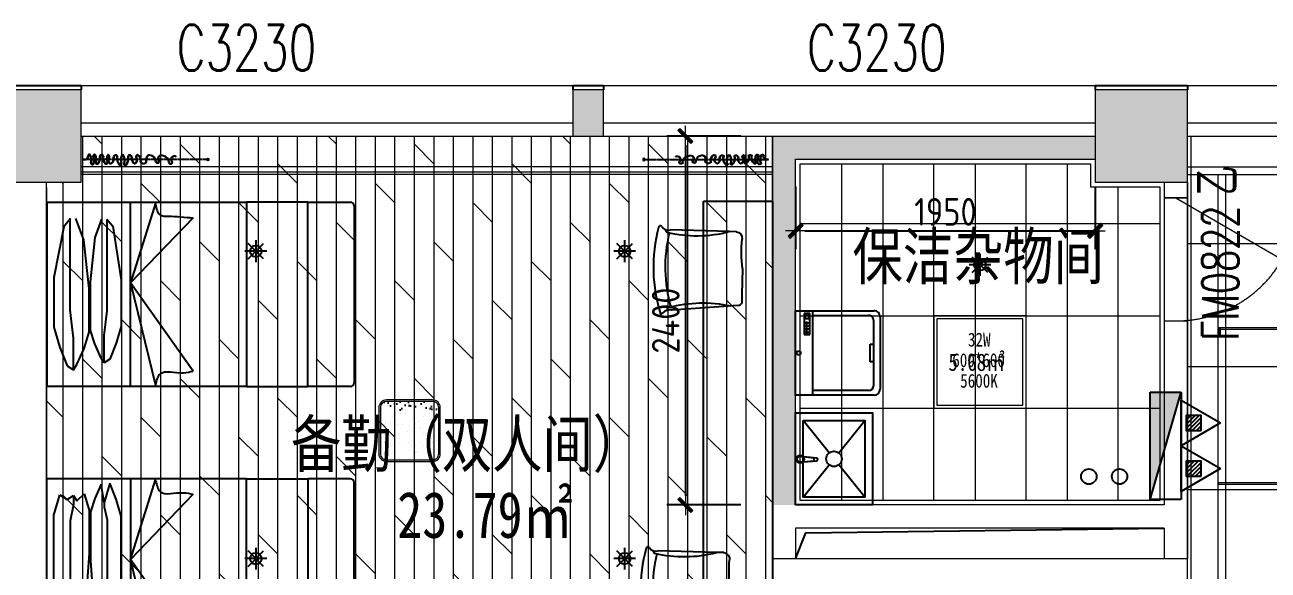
# Model space of a CAD drawing. Header units: millimetres. Extents: x 33621 to 401573, y -91663 to 133135.
# Drawn here: x 232790 to 240882, y 55521 to 59069 of the extents above; entities that cross this region are included whole.
import ezdxf

# ---------------------------------------------------------------- set-up
doc = ezdxf.new("R2010")
doc.units = ezdxf.units.MM
doc.header["$LTSCALE"] = 10
for name, pattern in [('DASH', [0.35, 0.25, -0.1]), ('DASHDOT2', [0.5, 0.25, -0.125, 0, -0.125]), ('DOTE', [2.42, 2, -0.2, 0.02, -0.2]), ('HIDDEN', [0.375, 0.25, -0.125, 0, 0])]:
    doc.linetypes.add(name, pattern=pattern)
doc.layers.get('0').update_dxf_attribs({"color": 253})
doc.layers.get('Defpoints').update_dxf_attribs({"color": 250})
for name, color, linetype in [('3', 253, 'Continuous'), ('EQUIP_喷头', 253, 'Continuous'), ('EQUIP_消火栓', 253, 'Continuous'), ('EQUIP_灭火器', 253, 'Continuous'), ('FF-FIXT', 253, 'Continuous'), ('HATCH【填充】', 253, 'Continuous'), ('P-活动家具', 253, 'Continuous'), ('SURFACE', 253, 'Continuous'), ('TITLE【图框】', 253, 'Continuous'), ('VPIPE-消防', 253, 'Continuous'), ('VPIPE-给水', 253, 'Continuous'), ('WINDOW_TEXT', 253, 'Continuous'), ('家具', 253, 'Continuous'), ('平面家具', 253, 'Continuous')]:
    doc.layers.add(name, color=color, linetype=linetype)
for name, color, linetype, lineweight in [('COLUMN', 253, 'Continuous', 0), ('DOOR【门】', 253, 'Continuous', 0), ('DS-4BS-FINISH【墙完成线】', 253, 'Continuous', 0), ('FC-FLOOR【地材分格】', 253, 'Continuous', 0), ('FF-Door【门】', 253, 'Continuous', 0), ('FF-FIXT【洁具】', 253, 'Continuous', 0), ('FF-FURN【成品家私】', 253, 'Continuous', 0), ('PUB_HATCH', 253, 'Continuous', 0), ('RC-FCU【空调设备】', 253, 'Continuous', 0), ('RC-FIN【天花轮廓线】', 253, 'Continuous', 0), ('RC-LIGHT【天花灯具】', 253, 'Continuous', 0), ('RC-LIGHT【灯带】', 253, 'DASHDOT2', 0), ('RC-Modelling【天花造型】', 253, 'Continuous', 0), ('RC-STR【天花细线】', 253, 'Continuous', 0), ('RC-Text【天花文字】', 253, 'Continuous', 0), ('WALL', 253, 'Continuous', 0), ('WINDOW', 253, 'Continuous', 0), ('新建墙体', 253, 'Continuous', 0)]:
    doc.layers.add(name, color=color, linetype=linetype, lineweight=lineweight)
doc.styles.add('_TCH_WINDOW', font='SIMPLEX', dxfattribs={"bigfont": 'GBCBIG'})
doc.styles.add('CCD_DIM', font='ARCHS.SHX')
doc.styles.add('XZC', font='SIMPLEX.SHX', dxfattribs={"width": 0.7, "bigfont": 'hztxt.shx'})
doc.styles.add('宋体', font='', dxfattribs={"width": 0.7})
doc.styles.add('文字', font='')
doc.styles.get('宋体').set_extended_font_data('SimSun')
doc.styles.get('文字').set_extended_font_data('SimSun')
doc.linetypes.add('LED_LINE', pattern='A,12.7,-5.08,["LED",XZC,S=2.54,R=0,X=-2.54,Y=-1.27],-6.35', length=24.13)
doc.dimstyles.new('ZL_1：60', dxfattribs={"dimscale": 60, "dimtxt": 3, "dimasz": 1, "dimexe": 2, "dimexo": 2, "dimgap": 0.5, "dimtad": 1, "dimdec": 0, "dimrnd": 5, "dimdsep": 46, "dimtxsty": 'CCD_DIM', "dimblk": 'WS-cj', "dimblk1": 'WS-cj', "dimblk2": 'WS-cj', "dimcen": 0, "dimclrd": 44, "dimclre": 44, "dimclrt": 2, "dimadec": 0, "dimazin": 0, "dimtfac": 1, "dimtdec": 0, "dimtix": 1, "dimtofl": 0, "dimtmove": 2, "dimatfit": 3, "dimldrblk": 'hl_arrow2', "dimfxl": 6, "dimfxlon": 1, "dimarcsym": 0})

# ---------------------------------------------------------------- blocks, each defined once
blk = doc.blocks.new('*U41')
at = {"color": 251, "linetype": 'DOTE', "ltscale": 0.104867}
blk.add_line((806.1, 0, 0), (0, 0), dxfattribs=at)
at = {"color": 251}
blk.add_circle((812.1, 0, 0), 6, dxfattribs=at)
for centre, radius, start, end in [((10.2, 20.5), 20.9, 240.87205, 0.9421), ((12.6, 20.9), 20.9, 240.84594, 0.91599), ((38.2, 24), 7.86, 17.59916, 204.39425), ((40.7, 24.5), 7.86, 17.57304, 204.36813), ((-22.3, -2.9), 74, 345.168, 23.32316), ((-19.8, -2.4), 74, 345.14188, 23.29705), ((72.5, 24.3), 7.61, 37.46726, 202.70906), ((-56.9, -9.9), 126.2, 352.73857, 14.32411), ((74.9, 24.7), 7.61, 37.44114, 202.68295), ((-54.4, -9.4), 126.2, 352.71245, 14.29799), ((10.5, -0.4), 74, 345.168, 23.32316), ((13, 0), 74, 345.14188, 23.29705), ((53.7, 10.7), 55.4, 314.47941, 10.735), ((56.1, 11.1), 55.4, 314.4533, 10.70888), ((118.5, 19.5), 10.5, 8.09455, 171.69307), ((120.9, 19.9), 10.5, 8.06843, 171.66695), ((183.4, 11.5), 55.4, 170.16469, 226.42028), ((185.9, 11.9), 55.4, 170.13858, 226.39416), ((226.7, 1.1), 74, 157.57653, 195.73169), ((229.2, 1.4), 74, 157.55041, 195.70558), ((157.4, 17.7), 11.7, 333.13645, 85.53128), ((159.9, 18.1), 11.7, 333.11034, 85.50516), ((189.3, -3.5), 26.7, 143.43943, 246.90973), ((191.7, -3.2), 26.7, 143.41332, 246.88362), ((163.3, 2), 33.9, 297.17867, 3.25794), ((165.8, 2.4), 33.9, 297.15256, 3.23183), ((216.1, 9.8), 19.8, 117.68827, 197.19832), ((218.5, 10.1), 19.8, 117.66216, 197.1722), ((211.5, 19.3), 9.3, 334.69802, 119.6198), ((213.9, 19.6), 9.3, 334.6719, 119.59369), ((274.4, 5.8), 55.4, 170.16469, 226.42028), ((276.9, 6.1), 55.4, 170.13858, 226.39416), ((317.7, -4.6), 74, 157.57653, 195.73169), ((320.1, -4.3), 74, 157.55041, 195.70558), ((256, 21.6), 7.06, 13.13047, 163.41495), ((258.5, 21.9), 7.06, 13.10436, 163.38883), ((195, -6.1), 74, 345.168, 23.32316), ((197.4, -5.7), 74, 345.14188, 23.29705), ((238.1, 5), 55.4, 314.47941, 10.735), ((240.5, 5.3), 55.4, 314.4533, 10.70888), ((300.8, 19.4), 9.3, 61.27989, 206.20167), ((303.3, 19.7), 9.3, 61.25377, 206.17556), ((296.4, 9.9), 19.8, 343.70137, 63.21142), ((298.8, 10.2), 19.8, 343.67526, 63.1853), ((349.2, 3), 33.9, 177.64174, 243.72102), ((351.7, 3.2), 33.9, 177.61563, 243.69491), ((323.3, -3), 26.7, 293.98996, 37.46026), ((325.8, -2.7), 26.7, 293.96384, 37.43415), ((354.9, 18.7), 11.7, 95.36841, 207.76324), ((357.4, 19), 11.7, 95.3423, 207.73713), ((336.4, -4.4), 38.9, 345.11811, 63.4135), ((338.9, -4.1), 38.9, 345.09199, 63.38738), ((394.1, -7.1), 19, 201.60684, 22.32513), ((433.7, 3.9), 24.8, 92.95064, 189.29685), ((436.2, 4.1), 24.8, 92.92452, 189.27074), ((428.4, -15.1), 44, 0.1274, 84.69995), ((430.8, -14.9), 44, 0.10129, 84.67383), ((506.9, 6.1), 20.7, 56.13712, 221.03284), ((509.3, 6.3), 20.7, 56.11101, 221.00673), ((514.4, -20.5), 44, 0.1274, 84.69995), ((516.8, -20.2), 44, 0.10129, 84.67383), ((592.9, 0.8), 20.7, 56.13712, 221.03284), ((595.3, 1), 20.7, 56.11101, 221.00673), ((58.9, -23.3), 9.76, 171.34868, 344.82784), ((61.4, -22.9), 9.76, 171.32256, 344.80173), ((89.6, -21.5), 7.82, 163.84411, 291.35754), ((92, -21.1), 7.82, 163.81799, 291.33143), ((148, -21.2), 7.82, 249.54215, 17.05558), ((150.4, -20.9), 7.82, 249.51603, 17.02947), ((239, -26.9), 7.82, 249.54215, 17.05558), ((241.4, -26.6), 7.82, 249.51603, 17.02947), ((271.5, -29.9), 7.02, 135.74937, 319.45228), ((274, -29.6), 7.02, 135.72326, 319.42616), ((391.6, -7.4), 19, 201.63295, 22.35124), ((482.4, -12.7), 10.3, 193.06527, 30.6308), ((484.8, -12.5), 10.3, 193.03915, 30.60469), ((568.4, -18), 10.3, 193.06527, 30.6308), ((570.8, -17.8), 10.3, 193.03915, 30.60469)]:
    blk.add_arc(centre, radius, start, end, dxfattribs=at)
blk = doc.blocks.new('单帘平面')
at = {"layer": 'TITLE【图框】'}
blk.add_blockref('*U41', (0, 0), dxfattribs=at)
blk = doc.blocks.new('海龙_041013431')
at = {"layer": 'P-活动家具', "color": 8}
for p, q in [((455.7, -74.4), (289.2, 600)), ((47.8, 499), (455.7, -74.4)), ((826, 491.4), (803.8, 456.5)), ((867.3, 466), (826, 491.4)), ((826, 491.4), (826, 283.9)), ((548.6, 316.9), (590.4, 422.6)), ((590.4, 422.6), (626.6, 444.9)), ((626.6, 444.9), (646.1, 414.3)), ((626.6, 444.9), (626.6, 267.8)), ((646.1, 414.3), (687.9, 322.4)), ((803.8, 456.5), (756.2, 351.8)), ((915, 345.5), (867.3, 466)), ((756.2, 351.8), (724.4, 245.8)), ((953.1, 214.1), (915, 345.5)), ((515.2, 206.5), (548.6, 316.9)), ((626.6, 267.8), (607.1, 108.1)), ((687.9, 322.4), (715.8, 234.4)), ((724.4, 245.8), (724.4, -35.9)), ((826, 283.9), (848.3, 101)), ((515.2, -92.7), (515.2, 206.5)), ((715.8, 234.4), (715.8, -82.4)), ((953.1, -110.2), (953.1, 214.1)), ((607.1, 108.1), (607.1, -487.1)), ((848.3, 101), (848.3, -488.8)), ((47.8, -497.7), (455.7, -74.4)), ((290.8, -600), (455.7, -74.4)), ((724.4, -35.9), (759.4, -353.8)), ((570.9, -443.1), (515.2, -92.7)), ((715.8, -82.4), (684.4, -370.6)), ((889.6, -438.7), (953.1, -110.2)), ((684.4, -370.6), (640.6, -490.4)), ((759.4, -353.8), (810.2, -492.6)), ((609.9, -490.4), (570.9, -443.1)), ((845.1, -492.6), (889.6, -438.7))]:
    blk.add_line(p, q, dxfattribs=at)
at = {"layer": 'P-活动家具'}
blk.add_line((1000, -600), (1000, 600), dxfattribs=at)
at = {"layer": 'P-活动家具', "color": 8}
blk.add_lwpolyline([(-300, -600), (-300, 600), (-700, 600), (-700, -600)], close=True, dxfattribs=at)
for points, knots in [([(291.5, 587.7), (284.6, 560.3), (263.8, 477.8), (136.2, 521), (68, 504), (47.8, 499)], [0, 0, 0, 0, 75.29107, 226.745569, 290.81809, 290.81809, 290.81809, 290.81809]), ([(291.5, -586.4), (286.2, -557.6), (277.4, -509), (168.4, -508.8), (99.8, -502.5), (47.8, -497.7)], [0, 0, 0, 0, 75.29107, 127.212251, 290.722633, 290.722633, 290.722633, 290.722633])]:
    blk.add_open_spline(points, degree=3, knots=knots, dxfattribs=at)
at = {"layer": '平面家具', "color": 43, "linetype": 'ByBlock'}
for p, q in [((-1000, -575), (-1000, 575)), ((-975, 600), (-700, 600)), ((-300, 600), (1000, 600)), ((455.7, 600), (455.7, -600)), ((-700, -600), (-975, -600)), ((1000, -600), (-300, -600))]:
    blk.add_line(p, q, dxfattribs=at)
for centre, start, end in [((-975, 575), 90, 180), ((-975, -575), 180, 270)]:
    blk.add_arc(centre, 25, start, end, dxfattribs=at)
blk = doc.blocks.new('海龙_041013471')
at = {"layer": 'P-活动家具', "color": 8}
for p, q in [((290.8, 600), (455.7, -75.6)), ((47.8, 497.7), (455.7, -75.6)), ((609.9, 490.4), (570.9, 443.1)), ((607.1, -333.1), (607.1, 487.1)), ((684.4, 370.6), (640.6, 490.4)), ((759.4, 353.8), (810.2, 492.6)), ((845.1, 492.6), (889.6, 438.7)), ((848.3, -326), (848.3, 488.8)), ((570.9, 443.1), (515.2, 167.7)), ((889.6, 438.7), (953.1, 110.2)), ((715.8, -67.6), (684.4, 370.6)), ((724.4, -114.1), (759.4, 353.8)), ((515.2, 167.7), (515.2, -356.5)), ((953.1, 110.2), (953.1, -364.1)), ((47.8, -499), (455.7, -75.6)), ((455.7, -75.6), (289.2, -600)), ((715.8, -384.4), (715.8, -67.6)), ((724.4, -395.8), (724.4, -114.1)), ((515.2, -356.5), (548.6, -466.9)), ((626.6, -417.8), (607.1, -333.1)), ((687.9, -472.4), (715.8, -384.4)), ((756.2, -501.8), (724.4, -395.8)), ((826, -433.9), (848.3, -326)), ((953.1, -364.1), (915, -495.5)), ((548.6, -466.9), (590.4, -572.6)), ((590.4, -572.6), (626.6, -444.9)), ((626.6, -444.9), (626.6, -417.8)), ((626.6, -444.9), (646.1, -564.3)), ((646.1, -564.3), (687.9, -472.4)), ((803.8, -456.5), (756.2, -501.8)), ((826, -491.4), (803.8, -456.5)), ((826, -491.4), (826, -433.9)), ((867.3, -466), (826, -491.4)), ((915, -495.5), (867.3, -466))]:
    blk.add_line(p, q, dxfattribs=at)
at = {"layer": 'P-活动家具'}
blk.add_line((1000, 600), (1000, -600), dxfattribs=at)
at = {"layer": 'P-活动家具', "color": 8}
blk.add_lwpolyline([(-299.9, 600), (-300, -600), (-700, -600), (-699.9, 600)], close=True, dxfattribs=at)
for points, knots in [([(291.5, 586.4), (286.2, 557.6), (277.4, 509), (168.4, 508.8), (99.8, 502.5), (47.8, 497.7)], [0, 0, 0, 0, 75.29107, 127.212251, 290.722633, 290.722633, 290.722633, 290.722633]), ([(291.5, -587.7), (284.6, -560.3), (263.8, -477.8), (136.2, -521), (68, -504), (47.8, -499)], [0, 0, 0, 0, 75.29107, 226.745569, 290.81809, 290.81809, 290.81809, 290.81809])]:
    blk.add_open_spline(points, degree=3, knots=knots, dxfattribs=at)
at = {"layer": '平面家具', "color": 43, "linetype": 'ByBlock'}
for p, q in [((-1000, 575), (-1000, -575)), ((-699.9, 600), (-975, 600)), ((1000, 600), (-299.9, 600)), ((455.7, -600), (455.7, 600)), ((-975, -600), (-700, -600)), ((-300, -600), (1000, -600))]:
    blk.add_line(p, q, dxfattribs=at)
for centre, start, end in [((-975, 575), 90, 180), ((-975, -575), 180, 270)]:
    blk.add_arc(centre, 25, start, end, dxfattribs=at)
blk = doc.blocks.new('DOORBLK101')
at = {"layer": 'FF-Door【门】'}
blk.add_line((-0.5, 0), (0, 0.866), dxfattribs=at)
at = {"layer": 'FF-Door【门】', "color": 8, "linetype": 'HIDDEN', "ltscale": 15}
blk.add_arc((-0.5, 0), 1, 0, 60, dxfattribs=at)
blk = doc.blocks.new('海龙_0410133832')
at = {"lineweight": -2, "ltscale": 2000, "extrusion": (0, 0, -1)}
for p, q in [((-250.5, 250.9), (-202.9, 252.5)), ((-202.9, 252.5), (180.4, 263)), ((-260.8, -229.1), (169.1, -258.7))]:
    blk.add_line(p, q, dxfattribs=at)
at = {"lineweight": -2, "ltscale": 2000}
for centre, radius, start, end in [((-244.6, 208.3), 43, 97.90745, 186.78432), ((-1223.9, 121.3), 940.2, 353.30457, 4.99844), ((-33.5, -1062.6), 850.3, 74.75722, 102.18851), ((187.2, -253.7), 11.8, 332.55331, 76.10529)]:
    blk.add_arc(centre, radius, start, end, dxfattribs=at)
at = {"lineweight": -2, "ltscale": 2000, "extrusion": (0, 0, -1)}
for centre, radius, start, end in [((-7.4, 1075.2), 850.4, 256.8724, 284.30232), ((709, 21.2), 922.3, 166.07083, 196.39764), ((-194.4, 307), 46.2, 209.97777, 287.61116), ((-198.2, 258.7), 11.8, 155.02178, 258.57376), ((-244.3, 277.1), 12, 34.68696, 170.32305), ((716.8, 19.6), 1007, 165.06407, 197.85358), ((30168.4, -805.7), 29889.5, 178.43305, 178.86929), ((253.1, -186.7), 43, 280.37592, 317.45487), ((-178.1, -339.1), 80.9, 83.64858, 141.83666)]:
    blk.add_arc(centre, radius, start, end, dxfattribs=at)
blk = doc.blocks.new('海龙0109184221')
at = {"layer": '平面家具', "color": 43, "linetype": 'ByBlock'}
blk.add_lwpolyline([(21.4, 3126.7), (-428.6, 3126.7), (-428.6, 0), (21.4, 0)], close=True, dxfattribs=at)
for p in [(57, 2676.9), (138.5, 588.7)]:
    blk.add_blockref('海龙_0410133832', p, dxfattribs=at)
blk = doc.blocks.new('trb')
at = {"layer": '家具', "linetype": 'Continuous'}
for p, q in [((537096472, 3532331298), (537096683, 3532331129.2)), ((537096701.7, 3532331300), (537096710.1, 3532331208.1)), ((537096701.7, 3532331300), (537096709.2, 3532331229.8)), ((537096737.6, 3532331299.5), (537096727.7, 3532331208.1)), ((537096737.6, 3532331299.5), (537096728.5, 3532331229.8)), ((537096761, 3532331129.2), (537096972, 3532331298)), ((537096472, 3532330898), (537096683, 3532331066.8)), ((537096761, 3532331066.8), (537096972, 3532330898))]:
    blk.add_line(p, q, dxfattribs=at)
for points in [[(537097022, 3532331348), (537097022, 3532330848), (537096422, 3532330848), (537096422, 3532331348)], [(537096972, 3532331298), (537096972, 3532330898), (537096472, 3532330898), (537096472, 3532331298)]]:
    blk.add_lwpolyline(points, close=True, dxfattribs=at)
for centre, radius in [((537096719.9, 3532331317.5), 25.2), ((537096719.9, 3532331317.5), 20), ((537096722, 3532331098), 50)]:
    blk.add_circle(centre, radius, dxfattribs=at)
for centre, radius, start, end in [((537096718.9, 3532331244.4), 17.5, 236.47802, 303.52198), ((537096718.9, 3532331213.9), 10.6, 213.66185, 326.33815)]:
    blk.add_arc(centre, radius, start, end, dxfattribs=at)
blk = doc.blocks.new('ZL_01189999')
at = {"layer": 'FF-FIXT', "linetype": 'Continuous'}
for p, q in [((235.1, 0), (-235.1, 0)), ((-275, -39), (-275, -550)), ((-244.9, -73.9), (-244.9, -437.3)), ((213, -42.8), (-213, -42.8)), ((-56.6, -42.8), (-56.6, -64.2)), ((-56.6, -64.2), (0, -64.2)), ((0, -64.2), (56.6, -64.2)), ((56.6, -64.2), (56.6, -42.8)), ((244.9, -437.3), (244.9, -73.9)), ((275, -550), (275, -39)), ((-271.9, -437.3), (275, -437.3)), ((121.2, -456.7), (257.8, -456.7)), ((121.2, -494.2), (121.2, -456.7)), ((130, -473.2), (130, -483.1)), ((140.8, -473.2), (130, -473.2)), ((130, -483.1), (140.8, -483.1)), ((140.8, -483.1), (140.8, -473.2)), ((161.1, -473.2), (150.3, -473.2)), ((150.3, -473.2), (150.3, -483.1)), ((150.3, -483.1), (161.1, -483.1)), ((161.1, -483.1), (161.1, -473.2)), ((169.8, -473.2), (169.8, -483.1)), ((180.7, -473.2), (169.8, -473.2)), ((169.8, -483.1), (180.7, -483.1)), ((180.7, -483.1), (180.7, -473.2)), ((190.9, -473.2), (190.9, -483.1)), ((201.7, -473.2), (190.9, -473.2)), ((190.9, -483.1), (201.7, -483.1)), ((201.7, -483.1), (201.7, -473.2)), ((223.9, -487.6), (223.9, -464.4)), ((223.9, -464.4), (246.5, -464.4)), ((246.5, -464.4), (246.5, -487.6)), ((257.8, -456.7), (257.8, -494.2)), ((-275, -550), (275, -550)), ((257.8, -494.2), (121.2, -494.2)), ((246.5, -487.6), (223.9, -487.6))]:
    blk.add_line(p, q, dxfattribs=at)
at = {"layer": 'FF-FIXT', "linetype": 'Continuous', "extrusion": (0, 0, -1)}
for centre, major_axis, start_param, end_param in [((-235.1, -39), (-39.9, 0), 0, 1.570796), ((-213, -73.9), (-31.9, 0), 0, 1.570796), ((213, -73.9), (-31.9, 0), 1.570796, 3.141593), ((235.1, -39), (-39.9, 0), 1.570796, 3.141593), ((0, -530.1), (-12.8, 0), 1.57079632665277, 7.853981633832356)]:
    blk.add_ellipse(centre, major_axis=major_axis, ratio=0.977544, start_param=start_param, end_param=end_param, dxfattribs=at)
blk = doc.blocks.new('$WINLIB2D$00000004')
for p, q in [((-0.5, 0.5), (0.5, 0.5)), ((-0.5, 0.5), (-0.5, -0.5)), ((0.5, -0.5), (0.5, 0.5)), ((-0.5, 0.2406), (0.5, 0.2406)), ((-0.5, -0.5), (0.5, -0.5))]:
    blk.add_line(p, q)
blk = doc.blocks.new('ZL_0603123899')
at = {"layer": 'HATCH【填充】'}
h = blk.add_hatch(dxfattribs=at)
h.set_pattern_fill('AR-SAND', color=251, scale=2)
h.set_pattern_definition([(37.5, (-190, -390), (-3.2, 97.883), [0, -77.216, 0, -86.36, 0, -82.55]), (7.5, (-190, -390), (89.905, 143.365), [0, -41.656, 0, -69.596, 0, -26.67]), (327.5, (-252.48, -390), (158.198, 0.287), [0, -25.4, 0, -91.44, 0, -119.38]), (317.5, (-252.48, -390), (152.71, 44.586), [0, -12.7, 0, -59.944, 0, -68.58])])
h.paths.add_polyline_path([(190, -50, 0.414214), (150, -10), (-150, -10, 0.414214), (-190, -50), (-190, -350, 0.414214), (-150, -390), (150, -390, 0.414214), (190, -350)])
at = {"layer": 'RC-LIGHT【天花灯具】'}
blk.add_lwpolyline([(-150, 0), (150, 0, -0.414214), (200, -50), (200, -350, -0.414214), (150, -400), (-150, -400, -0.414214), (-200, -350), (-200, -50, -0.414214)], format="xyb", close=True, dxfattribs=at)
at = {"layer": 'RC-LIGHT【天花灯具】', "color": 8}
blk.add_lwpolyline([(-150, -10), (150, -10, -0.414214), (190, -50), (190, -350, -0.414214), (150, -390), (-150, -390, -0.414214), (-190, -350), (-190, -50, -0.414214)], format="xyb", close=True, dxfattribs=at)
blk = doc.blocks.new('*U177')
for p, q in [((0, -12), (0, 0)), ((0, 0), (2250, 0)), ((2250, 0), (2250, -12)), ((2250, -12), (0, -12)), ((75, -49.3), (75, -12)), ((225, -49.3), (225, -12)), ((375, -49.3), (375, -12)), ((525, -49.3), (525, -12)), ((675, -49.3), (675, -12)), ((825, -49.3), (825, -12)), ((975, -49.3), (975, -12)), ((1125, -49.3), (1125, -12)), ((1275, -49.3), (1275, -12)), ((1425, -49.3), (1425, -12)), ((1575, -49.3), (1575, -12)), ((1725, -49.3), (1725, -12)), ((1875, -49.3), (1875, -12)), ((2025, -49.3), (2025, -12)), ((2175, -49.3), (2175, -12)), ((2175, -49.3), (2175, -12)), ((19.6, -104.5), (75, -136.2)), ((75, -136.2), (75, -93.2)), ((130.4, -104.5), (75, -136.2)), ((75, -136.2), (130.4, -104.5)), ((169.6, -104.5), (225, -136.2)), ((225, -136.2), (225, -93.2)), ((280.4, -104.5), (225, -136.2)), ((225, -136.2), (280.4, -104.5)), ((319.6, -104.5), (375, -136.2)), ((375, -136.2), (375, -93.2)), ((430.4, -104.5), (375, -136.2)), ((375, -136.2), (430.4, -104.5)), ((469.6, -104.5), (525, -136.2)), ((525, -136.2), (525, -93.2)), ((580.4, -104.5), (525, -136.2)), ((525, -136.2), (580.4, -104.5)), ((619.6, -104.5), (675, -136.2)), ((675, -136.2), (675, -93.2)), ((730.4, -104.5), (675, -136.2)), ((675, -136.2), (730.4, -104.5)), ((769.6, -104.5), (825, -136.2)), ((825, -136.2), (825, -93.2)), ((880.4, -104.5), (825, -136.2)), ((825, -136.2), (880.4, -104.5)), ((919.6, -104.5), (975, -136.2)), ((975, -136.2), (975, -93.2)), ((1030.4, -104.5), (975, -136.2)), ((975, -136.2), (1030.4, -104.5)), ((1069.6, -104.5), (1125, -136.2)), ((1125, -136.2), (1125, -93.2)), ((1180.4, -104.5), (1125, -136.2)), ((1125, -136.2), (1180.4, -104.5)), ((1219.6, -104.5), (1275, -136.2)), ((1275, -136.2), (1275, -93.2)), ((1330.4, -104.5), (1275, -136.2)), ((1275, -136.2), (1330.4, -104.5)), ((1369.6, -104.5), (1425, -136.2)), ((1425, -136.2), (1425, -93.2)), ((1480.4, -104.5), (1425, -136.2)), ((1425, -136.2), (1480.4, -104.5)), ((1519.6, -104.5), (1575, -136.2)), ((1575, -136.2), (1575, -93.2)), ((1630.4, -104.5), (1575, -136.2)), ((1575, -136.2), (1630.4, -104.5)), ((1669.6, -104.5), (1725, -136.2)), ((1725, -136.2), (1725, -93.2)), ((1780.4, -104.5), (1725, -136.2)), ((1725, -136.2), (1780.4, -104.5)), ((1819.6, -104.5), (1875, -136.2)), ((1875, -136.2), (1875, -93.2)), ((1930.4, -104.5), (1875, -136.2)), ((1875, -136.2), (1930.4, -104.5)), ((1969.6, -104.5), (2025, -136.2)), ((2025, -136.2), (2025, -93.2)), ((2080.4, -104.5), (2025, -136.2)), ((2025, -136.2), (2080.4, -104.5)), ((2119.6, -104.5), (2175, -136.2)), ((2119.6, -104.5), (2175, -136.2)), ((2175, -136.2), (2175, -93.2)), ((2175, -136.2), (2175, -93.2)), ((2230.4, -104.5), (2175, -136.2)), ((2175, -136.2), (2230.4, -104.5)), ((2230.4, -104.5), (2175, -136.2)), ((2175, -136.2), (2230.4, -104.5))]:
    blk.add_line(p, q)
at = {"extrusion": (0, 0, -1)}
for centre, major_axis, start_param, end_param in [((40, -82.2), (3.69, -3.69), 1.137309, 3.57508), ((72.5, -170.8), (-70.4, -70.4), 2.004284, 2.381239), ((77.5, -148.9), (-70.4, -70.4), 2.33115, 2.708105), ((77.5, 28.3), (70.4, -70.4), 0.433488, 0.810442), ((110, -60.3), (3.69, -3.69), 4.278901, 6.716673), ((190, -82.2), (3.69, -3.69), 1.137309, 3.57508), ((222.5, -170.8), (-70.4, -70.4), 2.004284, 2.381239), ((227.5, -148.9), (-70.4, -70.4), 2.33115, 2.708105), ((227.5, 28.3), (70.4, -70.4), 0.433488, 0.810442), ((260, -60.3), (3.69, -3.69), 4.278901, 6.716673), ((340, -82.2), (3.69, -3.69), 1.137309, 3.57508), ((372.5, -170.8), (-70.4, -70.4), 2.004284, 2.381239), ((377.5, -148.9), (-70.4, -70.4), 2.33115, 2.708105), ((377.5, 28.3), (70.4, -70.4), 0.433488, 0.810442), ((410, -60.3), (3.69, -3.69), 4.278901, 6.716673), ((490, -82.2), (3.69, -3.69), 1.137309, 3.57508), ((522.5, -170.8), (-70.4, -70.4), 2.004284, 2.381239), ((527.5, -148.9), (-70.4, -70.4), 2.33115, 2.708105), ((527.5, 28.3), (70.4, -70.4), 0.433488, 0.810442), ((560, -60.3), (3.69, -3.69), 4.278901, 6.716673), ((640, -82.2), (3.69, -3.69), 1.137309, 3.57508), ((672.5, -170.8), (-70.4, -70.4), 2.004284, 2.381239), ((677.5, -148.9), (-70.4, -70.4), 2.33115, 2.708105), ((677.5, 28.3), (70.4, -70.4), 0.433488, 0.810442), ((710, -60.3), (3.69, -3.69), 4.278901, 6.716673), ((790, -82.2), (3.69, -3.69), 1.137309, 3.57508), ((822.5, -170.8), (-70.4, -70.4), 2.004284, 2.381239), ((827.5, -148.9), (-70.4, -70.4), 2.33115, 2.708105), ((827.5, 28.3), (70.4, -70.4), 0.433488, 0.810442), ((860, -60.3), (3.69, -3.69), 4.278901, 6.716673), ((940, -82.2), (3.69, -3.69), 1.137309, 3.57508), ((972.5, -170.8), (-70.4, -70.4), 2.004284, 2.381239), ((977.5, -148.9), (-70.4, -70.4), 2.33115, 2.708105), ((977.5, 28.3), (70.4, -70.4), 0.433488, 0.810442), ((1010, -60.3), (3.69, -3.69), 4.278901, 6.716673), ((1090, -82.2), (3.69, -3.69), 1.137309, 3.57508), ((1122.5, -170.8), (-70.4, -70.4), 2.004284, 2.381239), ((1127.5, -148.9), (-70.4, -70.4), 2.33115, 2.708105), ((1127.5, 28.3), (70.4, -70.4), 0.433488, 0.810442), ((1160, -60.3), (3.69, -3.69), 4.278901, 6.716673), ((1240, -82.2), (3.69, -3.69), 1.137309, 3.57508), ((1272.5, -170.8), (-70.4, -70.4), 2.004284, 2.381239), ((1277.5, -148.9), (-70.4, -70.4), 2.33115, 2.708105), ((1277.5, 28.3), (70.4, -70.4), 0.433488, 0.810442), ((1310, -60.3), (3.69, -3.69), 4.278901, 6.716673), ((1390, -82.2), (3.69, -3.69), 1.137309, 3.57508), ((1422.5, -170.8), (-70.4, -70.4), 2.004284, 2.381239), ((1427.5, -148.9), (-70.4, -70.4), 2.33115, 2.708105), ((1427.5, 28.3), (70.4, -70.4), 0.433488, 0.810442), ((1460, -60.3), (3.69, -3.69), 4.278901, 6.716673), ((1540, -82.2), (3.69, -3.69), 1.137309, 3.57508), ((1572.5, -170.8), (-70.4, -70.4), 2.004284, 2.381239), ((1577.5, -148.9), (-70.4, -70.4), 2.33115, 2.708105), ((1577.5, 28.3), (70.4, -70.4), 0.433488, 0.810442), ((1610, -60.3), (3.69, -3.69), 4.278901, 6.716673), ((1690, -82.2), (3.69, -3.69), 1.137309, 3.57508), ((1722.5, -170.8), (-70.4, -70.4), 2.004284, 2.381239), ((1727.5, -148.9), (-70.4, -70.4), 2.33115, 2.708105), ((1727.5, 28.3), (70.4, -70.4), 0.433488, 0.810442), ((1760, -60.3), (3.69, -3.69), 4.278901, 6.716673), ((1840, -82.2), (3.69, -3.69), 1.137309, 3.57508), ((1872.5, -170.8), (-70.4, -70.4), 2.004284, 2.381239), ((1877.5, -148.9), (-70.4, -70.4), 2.33115, 2.708105), ((1877.5, 28.3), (70.4, -70.4), 0.433488, 0.810442), ((1910, -60.3), (3.69, -3.69), 4.278901, 6.716673), ((1990, -82.2), (3.69, -3.69), 1.137309, 3.57508), ((2022.5, -170.8), (-70.4, -70.4), 2.004284, 2.381239), ((2027.5, -148.9), (-70.4, -70.4), 2.33115, 2.708105), ((2027.5, 28.3), (70.4, -70.4), 0.433488, 0.810442), ((2060, -60.3), (3.69, -3.69), 4.278901, 6.716673), ((2140, -82.2), (3.69, -3.69), 1.137309, 3.57508), ((2140, -82.2), (3.69, -3.69), 1.137309, 3.57508), ((2172.5, -170.8), (-70.4, -70.4), 2.004284, 2.381239), ((2172.5, -170.8), (-70.4, -70.4), 2.004284, 2.381239), ((2177.5, -148.9), (-70.4, -70.4), 2.33115, 2.708105), ((2177.5, -148.9), (-70.4, -70.4), 2.33115, 2.708105), ((2177.5, 28.3), (70.4, -70.4), 0.433488, 0.810442), ((2177.5, 28.3), (70.4, -70.4), 0.433488, 0.810442), ((2210, -60.3), (3.69, -3.69), 4.278901, 6.716673), ((2210, -60.3), (3.69, -3.69), 4.278901, 6.716673), ((72.5, 6.4), (70.4, -70.4), 0.760354, 1.137309), ((222.5, 6.4), (70.4, -70.4), 0.760354, 1.137309), ((372.5, 6.4), (70.4, -70.4), 0.760354, 1.137309), ((522.5, 6.4), (70.4, -70.4), 0.760354, 1.137309), ((672.5, 6.4), (70.4, -70.4), 0.760354, 1.137309), ((822.5, 6.4), (70.4, -70.4), 0.760354, 1.137309), ((972.5, 6.4), (70.4, -70.4), 0.760354, 1.137309), ((1122.5, 6.4), (70.4, -70.4), 0.760354, 1.137309), ((1272.5, 6.4), (70.4, -70.4), 0.760354, 1.137309), ((1422.5, 6.4), (70.4, -70.4), 0.760354, 1.137309), ((1572.5, 6.4), (70.4, -70.4), 0.760354, 1.137309), ((1722.5, 6.4), (70.4, -70.4), 0.760354, 1.137309), ((1872.5, 6.4), (70.4, -70.4), 0.760354, 1.137309), ((2022.5, 6.4), (70.4, -70.4), 0.760354, 1.137309), ((2172.5, 6.4), (70.4, -70.4), 0.760354, 1.137309), ((2172.5, 6.4), (70.4, -70.4), 0.760354, 1.137309)]:
    blk.add_ellipse(centre, major_axis=major_axis, ratio=1, start_param=start_param, end_param=end_param, dxfattribs=at)
blk = doc.blocks.new('ZL_0317145799')
at = {"layer": 'RC-FCU【空调设备】'}
h = blk.add_hatch(dxfattribs=at)
h.set_pattern_fill('_USER', color=8, scale=30, pattern_type=0)
h.set_pattern_definition([(0, (-5926276.942, -1197962.362), (0, 30), [])])
h.paths.add_polyline_path([(730, -260), (730, -20), (-730, -20), (-730, -260)])
blk.add_lwpolyline([(-750, -280), (-750, 0), (750, 0), (750, -280)], close=True, dxfattribs=at)
at = {"layer": 'RC-FCU【空调设备】', "color": 8, "linetype": 'DASH'}
blk.add_lwpolyline([(-750, 0), (0, -280), (750, 0)], dxfattribs=at)
at = {"layer": 'RC-FCU【空调设备】', "color": 8}
blk.add_lwpolyline([(-730, -260), (-730, -20), (730, -20), (730, -260)], close=True, dxfattribs=at)
blk = doc.blocks.new('圆形筒灯')
at = {"color": 251, "linetype": 'DOTE', "ltscale": 43.504693}
blk.add_line((0, 90.6), (0, -90.6), dxfattribs=at)
at = {"color": 251, "linetype": 'DOTE', "ltscale": 41.297046}
blk.add_line((86, 0), (-86, 0), dxfattribs=at)
blk.add_ellipse((0, 0), major_axis=(-42.4, 42.4), ratio=1, start_param=2.355868237233172, end_param=8.639053544412757)
at = {"color": 251}
blk.add_ellipse((0, 0), major_axis=(35.4, 35.4), ratio=1, start_param=5.49871431692557, end_param=11.78189962410516, dxfattribs=at)
blk = doc.blocks.new('ZL_060315399')
at = {"layer": 'RC-Modelling【天花造型】'}
for p, q in [((1965.6, 33.9), (-2534.4, 33.9)), ((1965.6, -16.1), (-2534.4, -16.1)), ((-839.4, -3315.9), (1965.6, -3315.9))]:
    blk.add_line(p, q, dxfattribs=at)
blk.add_lwpolyline([(-32.3, -6066.1), (1067.7, -6066.1), (1067.7, -5916.1), (-32.3, -5916.1)], close=True, dxfattribs=at)
at = {"layer": 'RC-FCU【空调设备】', "ltscale": 10, "xscale": -1, "rotation": 180}
blk.add_blockref('*U177', (-839.4, -3315.9), dxfattribs=at)
at = {"layer": 'RC-FCU【空调设备】', "xscale": -1, "rotation": 180}
blk.add_blockref('ZL_0317145799', (288.1, -4795.9), dxfattribs=at)
at = {"layer": 'RC-LIGHT【天花灯具】', "xscale": -1, "rotation": 180}
blk.add_blockref('ZL_0603123899', (-396.9, -1882.9), dxfattribs=at)
at = {"layer": 'RC-LIGHT【天花灯具】', "xscale": -0.625, "yscale": 0.625, "zscale": 0.625, "rotation": 180}
for p in [(288.1, -3915.9), (288.1, -5356)]:
    blk.add_blockref('圆形筒灯', p, dxfattribs=at)
blk = doc.blocks.new('ZL_10267726')
at = {"layer": 'RC-LIGHT【天花灯具】'}
h = blk.add_hatch(dxfattribs=at)
h.set_pattern_fill('_USER', color=8, scale=50, angle=90, double=1, pattern_type=0)
h.set_pattern_definition([(90, (25, -500), (-50, 3e-15), []), (180, (25, -500), (-6e-15, -50), [])])
h.paths.add_polyline_path([(-25, 0), (-25, -500), (25, -500), (25, 0)])
at = {"layer": 'RC-LIGHT【天花灯具】', "color": 2}
blk.add_lwpolyline([(-25, -500), (-25, 0), (25, 0), (25, -500)], close=True, dxfattribs=at)
at = {"layer": 'RC-LIGHT【天花灯具】', "color": 1, "lineweight": -3}
for centre in [(0, -27), (0, -77), (0, -127), (0, -177), (0, -227), (0, -277), (0, -327), (0, -377), (0, -427), (0, -477)]:
    blk.add_circle(centre, 10, dxfattribs=at)
blk = doc.blocks.new('ZL_0603185999')
at = {"layer": 'RC-FIN【天花轮廓线】'}
for p, q in [((1612.5, 0), (-1612.5, 0)), ((1612.5, -50), (-1612.5, -50))]:
    blk.add_line(p, q, dxfattribs=at)
blk.add_lwpolyline([(1612.5, -6100), (1412.5, -6100), (1412.5, -50)], dxfattribs=at)
at = {"layer": 'RC-LIGHT【灯带】', "linetype": 'LED_LINE', "ltscale": 0.015}
blk.add_lwpolyline([(1362.5, -6100), (1362.5, -50)], dxfattribs=at)
at = {"layer": 'RC-STR【天花细线】'}
for points in [[(-932.5, -6100), (-1012.5, -6100), (-1012.5, -50), (-932.5, -50)], [(1412.5, -1058.3), (-932.5, -1058.3), (-932.5, -1048.3), (1412.5, -1048.3)], [(1412.5, -2066.7), (-932.5, -2066.7), (-932.5, -2056.7), (1412.5, -2056.7)], [(1412.5, -3075), (-932.5, -3075), (-932.5, -3065), (1412.5, -3065)], [(1412.5, -4083.3), (-932.5, -4083.3), (-932.5, -4073.3), (1412.5, -4073.3)], [(1412.5, -5091.7), (-932.5, -5091.7), (-932.5, -5081.7), (1412.5, -5081.7)], [(1412.5, -6100), (-1612.5, -6100), (-1612.5, -6090), (1412.5, -6090)]]:
    blk.add_lwpolyline(points, close=True, dxfattribs=at)
at = {"layer": 'RC-LIGHT【天花灯具】', "xscale": -1, "rotation": 180}
for p in [(215, -549.2), (215, -1557.5), (215, -2565.8), (215, -3574.2), (215, -4582.5), (215, -5590.8)]:
    blk.add_blockref('圆形筒灯', p, dxfattribs=at)
at = {"layer": 'RC-LIGHT【天花灯具】', "lineweight": -3, "xscale": 0.8, "yscale": 0.8, "zscale": 0.8, "rotation": 180}
for p in [(-972.5, -887), (-972.5, -2087), (-972.5, -3287), (-972.5, -4487), (-972.5, -5687)]:
    blk.add_blockref('ZL_10267726', p, dxfattribs=at)
blk = doc.blocks.new('ZL_12085679')
at = {"layer": 'RC-LIGHT【天花灯具】'}
blk.add_lwpolyline([(300, 0), (-300, 0), (-300, -600), (300, -600)], close=True, dxfattribs=at)
at = {"layer": 'RC-LIGHT【天花灯具】', "color": 8}
blk.add_lwpolyline([(280, -20), (-280, -20), (-280, -580), (280, -580)], close=True, dxfattribs=at)
at = {"layer": 'RC-LIGHT【天花灯具】', "style": '文字', "width": 0.8}
for s, p in [('32W', (-78, -199)), ('600*600', (-180.2, -332.9)), ('5600K', (-128.7, -466.8))]:
    blk.add_text(s, height=90, dxfattribs=at).set_placement(p)
blk = doc.blocks.new('WS-cj')
blk.add_hatch(color=2).paths.add_polyline_path([(0.59, 0.82), (-0.82, -0.59), (-0.59, -0.82), (0.82, 0.59)])
at = {"color": 2, "linetype": 'ByBlock', "lineweight": 0}
for p, q in [((-1.1, 0), (0, 0)), ((0, 0), (1.1, 0))]:
    blk.add_line(p, q, dxfattribs=at)
at = {"color": 2}
blk.add_lwpolyline([(0.59, 0.82), (-0.82, -0.59), (-0.59, -0.82), (0.82, 0.59)], close=True, dxfattribs=at)
blk = doc.blocks.new('*D476')
at = {"layer": 'Defpoints', "color": 0, "transparency": 16777216}
for p in [(237569.3, 58345.3), (237089.3, 55945.3), (237569.3, 55945.3)]:
    blk.add_point(p, dxfattribs=at)
at = {"layer": '新建墙体', "color": 44, "lineweight": -2, "transparency": 16777216}
for p, q in [((237449.3, 58345.3), (236969.3, 58345.3)), ((237089.3, 58285.3), (237089.3, 56005.3)), ((237449.3, 55945.3), (236969.3, 55945.3))]:
    blk.add_line(p, q, dxfattribs=at)
at = {"layer": '新建墙体', "color": 44, "lineweight": -2, "transparency": 16777216, "xscale": 60, "yscale": 60, "zscale": 60}
for p, rotation in [((237089.3, 58345.3), 90), ((237089.3, 55945.3), 270)]:
    blk.add_blockref('WS-cj', p, dxfattribs=dict(at, rotation=rotation))
at = {"layer": '新建墙体', "color": 2, "transparency": 16777216, "insert": (236961.8, 57145.3), "char_height": 180, "attachment_point": 5, "rotation": 90, "style": 'CCD_DIM'}
blk.add_mtext('2400', dxfattribs=at)
blk = doc.blocks.new('hl_arrow2')
at = {"color": 2}
blk.add_line((-0.22, 0), (-1, 0), dxfattribs=at)
blk.add_lwpolyline([(-0.22, 0), (-0.86, -0.69), (-0.65, -0.86), (0, 0), (-0.65, 0.86), (-0.86, 0.69)], close=True, dxfattribs=at)
blk = doc.blocks.new('*D477')
at = {"layer": 'Defpoints', "color": 0, "transparency": 16777216}
for p in [(237806.7, 58138.4), (239756.7, 58138.4), (239756.7, 57728.9)]:
    blk.add_point(p, dxfattribs=at)
at = {"layer": '新建墙体', "color": 44, "lineweight": -2, "transparency": 16777216}
for p, q in [((237806.7, 58018.4), (237806.7, 57608.9)), ((239756.7, 58018.4), (239756.7, 57608.9)), ((237866.7, 57728.9), (239696.7, 57728.9))]:
    blk.add_line(p, q, dxfattribs=at)
at = {"layer": '新建墙体', "color": 44, "lineweight": -2, "transparency": 16777216, "xscale": 60, "yscale": 60, "zscale": 60, "rotation": 180}
blk.add_blockref('WS-cj', (237806.7, 57728.9), dxfattribs=at)
at = {"layer": '新建墙体', "color": 44, "lineweight": -2, "transparency": 16777216, "xscale": 60, "yscale": 60, "zscale": 60}
blk.add_blockref('WS-cj', (239756.7, 57728.9), dxfattribs=at)
at = {"layer": '新建墙体', "color": 2, "transparency": 16777216, "insert": (238781.7, 57852.7), "char_height": 180, "attachment_point": 5, "style": 'CCD_DIM'}
blk.add_mtext('1950', dxfattribs=at)
blk = doc.blocks.new('$TwtSys$00000125')
at = {"color": 9}
for p, q in [((0.57, 0), (-0.57, 0)), ((0.403, -0.403), (-0.403, 0.403)), ((-0.403, -0.403), (0.403, 0.403)), ((0, 0.57), (0, -0.57))]:
    blk.add_line(p, q, dxfattribs=at)
at = {"color": 8}
blk.add_circle((0, 0), 0.3, dxfattribs=at)
blk = doc.blocks.new('$TwtSys$00000546')
h = blk.add_hatch()
h.set_pattern_fill('ANSI31', color=256, scale=200, style=0)
h.set_pattern_definition([(45, (-38543.802, -6670.83), (-17.67767, 17.67767), [])])
h.paths.add_polyline_path([(-65, 174), (65, 174), (65, 44), (-65, 44)])
for points in [[(0, 344), (-198, 0), (198, 0)], [(-65, 174), (65, 174), (65, 44), (-65, 44)]]:
    blk.add_lwpolyline(points, close=True)
blk = doc.blocks.new('海龍01166737')
at = {"color": 1}
for p, q in [((-100, 0), (100, 0)), ((-100, -700), (-100, 0)), ((-100, -700), (100, 0)), ((100, 0), (100, -700)), ((100, -700), (-100, -700))]:
    blk.add_line(p, q, dxfattribs=at)
blk.add_solid([(-100, 0), (100, 0), (-100, -700)], dxfattribs=at)

msp = doc.modelspace()

# ---------------------------------------------------------------- hatches: boundary and pattern name
at = {"layer": 'FC-FLOOR【地材分格】'}
h = msp.add_hatch(dxfattribs=at)
h.set_pattern_fill('DOLMIT', color=256, scale=20, angle=90, double=1)
h.set_pattern_definition([(90, (104135.23, -1.14), (-127, 8e-15), []), (135, (104135.23, -1.14), (-253.9998, -253.9998), [179.6051, -359.2102])])
h.paths.add_polyline_path([(232931.2, 58045.3), (233156.7, 58045.3), (233156.7, 58345.3), (237656.7, 58345.3), (237656.7, 52195.3), (236954.2, 52195.3), (236954.2, 52195.3), (234851.7, 52195.3), (234851.7, 54795.5), (232932.3, 54795.5)])
h = msp.add_hatch(dxfattribs=at)
h.set_pattern_fill('_USER', color=256, scale=800, double=1, pattern_type=0)
h.set_pattern_definition([(0, (243581.7, 52045.3), (0, 800), []), (90, (243581.7, 52045.3), (-800, 5e-14), [])])
h.paths.add_polyline_path([(261356.7, 52046.4), (261356.7, 49795.3), (254756.7, 49795.3), (254756.7, 50245.3), (254156.7, 50245.3), (254156.7, 49795.3), (247556.7, 49795.3), (247556.7, 50245.3), (246956.7, 50245.3), (246956.7, 49795.3), (240356.7, 49795.3), (240356.7, 50245.3), (239756.7, 50245.3), (239756.7, 49795.3), (233156.7, 49795.3), (233156.7, 50245.3), (232931.7, 50245.3), (232931.7, 52045.3), (240356.7, 52045.3), (240356.7, 58345.3), (243581.7, 58345.3), (243581.7, 52045.3)])
h = msp.add_hatch(dxfattribs=at)
h.set_pattern_fill('_USER', color=256, scale=600, double=1, pattern_type=0)
h.set_pattern_definition([(0, (240176.74, 55975.26), (0, 600), []), (90, (240176.74, 55975.26), (-600, 4e-14), [])])
h.paths.add_polyline_path([(237836.7, 58165.3), (239726.7, 58165.3), (239726.7, 58015.3), (240176.7, 58015.3), (240176.7, 55975.3), (237836.7, 55975.3)])
at = {"layer": 'PUB_HATCH'}
for points in [[(232556.7, 58045.3), (233156.7, 58045.3), (233156.7, 58645.3), (232556.7, 58645.3)], [(236356.7, 58345.3), (236556.7, 58345.3), (236556.7, 58645.3), (236356.7, 58645.3)], [(239756.7, 58045.3), (240356.7, 58045.3), (240356.7, 58645.3), (239756.7, 58645.3)]]:
    msp.add_hatch(color=256, dxfattribs=at).paths.add_polyline_path(points)
at = {"layer": 'RC-STR【天花细线】'}
h = msp.add_hatch(dxfattribs=at)
h.set_pattern_fill('_USER', color=256, scale=600, double=1, pattern_type=0)
h.set_pattern_definition([(0, (239306.74, 55975.26), (0, 600), []), (90, (239306.74, 55975.26), (-600, 4e-14), [])])
h.paths.add_polyline_path([(240176.7, 58015.3), (239726.7, 58015.3), (239726.7, 58165.3), (237836.7, 58165.3), (237836.7, 55975.3), (240176.7, 55975.3)])
at = {"layer": '新建墙体'}
h = msp.add_hatch(dxfattribs=at)
h.set_pattern_fill('TRIANG', color=4, scale=5)
h.set_pattern_definition([(60, (237656.738, 55945.265), (-23.8125, 41.24446), [23.8125, -23.8125]), (120, (237656.738, 55945.265), (-47.625, 3e-08), [23.8125, -23.8125]), (0, (237644.83, 55965.887), (23.8125, 41.24446), [23.8125, -23.8125])])
h.paths.add_polyline_path([(237806.7, 58195.3), (239756.7, 58195.3), (239756.7, 58345.3), (237656.7, 58345.3), (237656.7, 55945.3), (237806.7, 55945.3)])

# ---------------------------------------------------------------- linework, layer by layer
at = {"layer": '3'}
msp.add_lwpolyline([(237806.7, 55595.3), (237873.3, 55763.6), (240206.7, 55795.3)], dxfattribs=at)
at = {"layer": 'COLUMN'}
for p, q in [((233156.7, 58645.3), (232556.7, 58645.3)), ((240356.7, 58645.3), (239756.7, 58645.3)), ((233156.7, 58045.3), (233156.7, 58345.3)), ((239756.7, 58345.3), (239756.7, 58045.3)), ((240356.7, 58045.3), (240356.7, 58345.3)), ((232556.7, 58045.3), (233156.7, 58045.3)), ((239756.7, 58045.3), (240356.7, 58045.3))]:
    msp.add_line(p, q, dxfattribs=at)
at = {"layer": 'DS-4BS-FINISH【墙完成线】'}
for points in [[(232931.2, 58045.3), (233156.7, 58045.3), (233156.7, 58345.3), (237656.7, 58345.3), (237656.7, 52195.3), (236954.2, 52195.3), (236954.2, 52195.3), (234851.7, 52195.3), (234851.7, 54795.5), (232932.3, 54795.5)], [(237836.7, 58165.3), (239726.7, 58165.3), (239726.7, 58015.3), (240176.7, 58015.3), (240176.7, 55975.3), (237836.7, 55975.3)]]:
    msp.add_lwpolyline(points, close=True, dxfattribs=at)
msp.add_lwpolyline([(261356.7, 52046.4), (261356.7, 49795.3), (254756.7, 49795.3), (254756.7, 50245.3), (254156.7, 50245.3), (254156.7, 49795.3), (247556.7, 49795.3), (247556.7, 50245.3), (246956.7, 50245.3), (246956.7, 49795.3), (240356.7, 49795.3), (240356.7, 50245.3), (239756.7, 50245.3), (239756.7, 49795.3), (233156.7, 49795.3), (233156.7, 50245.3), (232931.7, 50245.3), (232931.7, 52045.3), (240356.7, 52045.3), (240356.7, 58345.3), (243581.7, 58345.3), (243581.7, 52045.3), (261356.7, 52046.4)], dxfattribs=at)
at = {"layer": 'FF-FURN【成品家私】'}
msp.add_line((237655.2, 58111.4), (233155.2, 58111.4), dxfattribs=at)
at = {"layer": 'RC-FIN【天花轮廓线】'}
msp.add_lwpolyline([(240206.7, 57143), (240356.7, 57143), (240356.7, 57943), (240206.7, 57943)], close=True, dxfattribs=at)
at = {"layer": 'SURFACE'}
for p, q in [((232556.7, 58675.3), (232856.7, 58675.3)), ((232856.7, 58675.3), (233156.7, 58675.3)), ((233156.7, 58675.3), (233156.7, 58645.3)), ((236356.7, 58675.3), (236356.7, 58645.3)), ((236356.7, 58675.3), (236556.7, 58675.3)), ((236556.7, 58675.3), (236556.7, 58645.3)), ((239756.7, 58675.3), (239756.7, 58645.3)), ((239756.7, 58675.3), (240056.7, 58675.3)), ((240056.7, 58675.3), (240356.7, 58675.3)), ((240356.7, 58675.3), (240356.7, 58645.3))]:
    msp.add_line(p, q, dxfattribs=at)
at = {"layer": 'VPIPE-消防'}
msp.add_circle((239915.3, 56130.3), 50, dxfattribs=at)
at = {"layer": 'VPIPE-给水'}
msp.add_circle((239715.3, 56130.3), 50, dxfattribs=at)
at = {"layer": 'WALL', "color": 9}
for p, q in [((236556.7, 58645.3), (236356.7, 58645.3)), ((236356.7, 58645.3), (236356.7, 58345.3)), ((236556.7, 58345.3), (236556.7, 58645.3)), ((236356.7, 58345.3), (236556.7, 58345.3)), ((237656.7, 55945.3), (237656.7, 58345.3)), ((237806.7, 55945.3), (237806.7, 58195.3)), ((237806.7, 58195.3), (239756.7, 58195.3)), ((240206.7, 58045.3), (240206.7, 55945.3)), ((240356.7, 58045.3), (240356.7, 55595.3)), ((232931.7, 58011.4), (232931.7, 52196.4)), ((240206.7, 57943), (240356.7, 57943)), ((240206.7, 57143), (240356.7, 57143)), ((240206.7, 57143), (240356.7, 57143)), ((237656.7, 55945.3), (237656.7, 55595.3)), ((240206.7, 55945.3), (237806.7, 55945.3)), ((240356.7, 55870.3), (240356.7, 55595.3)), ((237806.7, 55795.3), (237806.7, 55595.3)), ((240206.7, 55795.3), (237806.7, 55795.3)), ((240206.7, 55795.3), (240206.7, 55595.3)), ((237806.7, 55595.3), (237656.7, 55595.3)), ((240356.7, 55594.1), (237656.7, 55594.1)), ((237656.7, 55594.1), (237656.7, 52994.1)), ((240356.7, 55595.3), (240206.7, 55595.3)), ((240356.7, 54844.1), (240356.7, 55594.1))]:
    msp.add_line(p, q, dxfattribs=at)

# ---------------------------------------------------------------- block references
at = {"layer": 'DOOR【门】', "xscale": 800.000000537606, "yscale": 800.000000537606, "zscale": 800.000000537606, "rotation": 270.0000001247976}
msp.add_blockref('DOORBLK101', (240281.7, 57543), dxfattribs=at)
at = {"layer": 'EQUIP_喷头', "xscale": 125, "yscale": 125, "zscale": 125}
for p in [(234294.2, 57596.1), (236694.2, 57596.1), (239006.7, 57508), (234294.2, 55596.1), (236694.2, 55596.1)]:
    msp.add_blockref('$TwtSys$00000125', p, dxfattribs=at)
at = {"layer": 'EQUIP_消火栓'}
msp.add_blockref('海龍01166737', (240215.3, 56680.3), dxfattribs=at)
at = {"layer": 'EQUIP_灭火器', "xscale": -0.7500000000000002, "yscale": 0.7500000000000002, "zscale": 0.75, "rotation": 270}
for p in [(240315.3, 56479.1), (240315.3, 56181.5)]:
    msp.add_blockref('$TwtSys$00000546', p, dxfattribs=at)
at = {"layer": 'FF-FIXT【洁具】', "xscale": -1, "rotation": 270}
msp.add_blockref('ZL_01189999', (238356.7, 56934), dxfattribs=at)
at = {"layer": 'FF-FIXT【洁具】', "extrusion": (0, 0, -1), "xscale": -1, "zscale": -1, "rotation": 270.0001901183059}
msp.add_blockref('trb', (-3532567372.5, -537052197.7), dxfattribs=at)
at = {"layer": 'FF-FURN【成品家私】'}
msp.add_blockref('单帘平面', (233169.9, 58193), dxfattribs=at)
at = {"layer": 'FF-FURN【成品家私】', "xscale": -1}
for name, p in [('单帘平面', (237631.1, 58193)), ('海龙0109184221', (237228.1, 54795.5))]:
    msp.add_blockref(name, p, dxfattribs=at)
at = {"layer": 'FF-FURN【成品家私】', "rotation": 180}
for name, p in [('海龙_041013431', (233932.9, 57315.5)), ('海龙_041013471', (233932.9, 55515.5))]:
    msp.add_blockref(name, p, dxfattribs=at)
at = {"layer": 'RC-LIGHT【天花灯具】'}
for name, p in [('ZL_060315399', (235691.1, 58111.4)), ('ZL_12085679', (239006.7, 57175.3))]:
    msp.add_blockref(name, p, dxfattribs=at)
at = {"layer": 'RC-Modelling【天花造型】', "xscale": -1}
msp.add_blockref('ZL_0603185999', (241969.2, 58146.4), dxfattribs=at)
at = {"layer": 'WINDOW'}
ref = msp.add_blockref('$WINLIB2D$00000004', (234756.7, 58510.3), dxfattribs=dict(at, xscale=3200, yscale=-330, zscale=3200))
ref.add_attrib('A', 'C3230', (233778.3, 58771.5), dxfattribs={"layer": 'WINDOW_TEXT', "height": 297.5, "style": '_TCH_WINDOW', "width": 0.705882})
ref = msp.add_blockref('$WINLIB2D$00000004', (238156.7, 58510.3), dxfattribs=dict(at, xscale=3200, yscale=-330, zscale=3200))
ref.add_attrib('A', 'C3230', (237881.6, 58771.5), dxfattribs={"layer": 'WINDOW_TEXT', "height": 297.5, "style": '_TCH_WINDOW', "width": 0.705882})
ref = msp.add_blockref('$WINLIB2D$00000004', (241956.7, 58510.3), dxfattribs=dict(at, xscale=3200, yscale=-330, zscale=3200))
ref.add_attrib('A', 'C3230', (240978.3, 58771.5), dxfattribs={"layer": 'WINDOW_TEXT', "height": 297.5, "style": '_TCH_WINDOW', "width": 0.705882})

# ---------------------------------------------------------------- texts
at = {"layer": 'DOOR【门】', "style": '_TCH_WINDOW'}
msp.add_text('乙', height=270.1, rotation=90, dxfattribs=at).set_placement((240690.2, 57959))
at = {"layer": 'DOOR【门】', "style": '_TCH_WINDOW', "width": 0.705882}
msp.add_text('FM0822', height=238, rotation=90, dxfattribs=at).set_placement((240690.2, 57015))
at = {"layer": 'RC-Text【天花文字】', "width": 0.8}
for s, height, style, p in [('保洁杂物间', 300, '文字', (238176.8, 57413.3)), ('5.68㎡', 112.5, '宋体', (238801.7, 56817.7)), ('备勤（双人间）', 300, '文字', (234522.8, 56192.2)), ('23.79㎡', 300, '文字', (235213.8, 55731.1))]:
    msp.add_text(s, height=height, dxfattribs=dict(at, style=style)).set_placement(p)

# ---------------------------------------------------------------- dimensions: what is measured, and where the dimension line sits
at = {"layer": '新建墙体'}
dim = msp.add_linear_dim(base=(237089.3, 55945.3), p1=(237569.3, 58345.3), p2=(237569.3, 55945.3), angle=90, dimstyle='ZL_1：60', dxfattribs=at)
dim.commit()
dim.dimension.update_dxf_attribs({"geometry": '*D476', "text_midpoint": (236961.8, 57145.3)})
dim = msp.add_linear_dim(base=(239756.7, 57728.9), p1=(237806.7, 58138.4), p2=(239756.7, 58138.4), dimstyle='ZL_1：60', dxfattribs=at)
dim.commit()
dim.dimension.update_dxf_attribs({"geometry": '*D477', "text_midpoint": (238781.7, 57852.7)})

doc.saveas('drawing.dxf')
